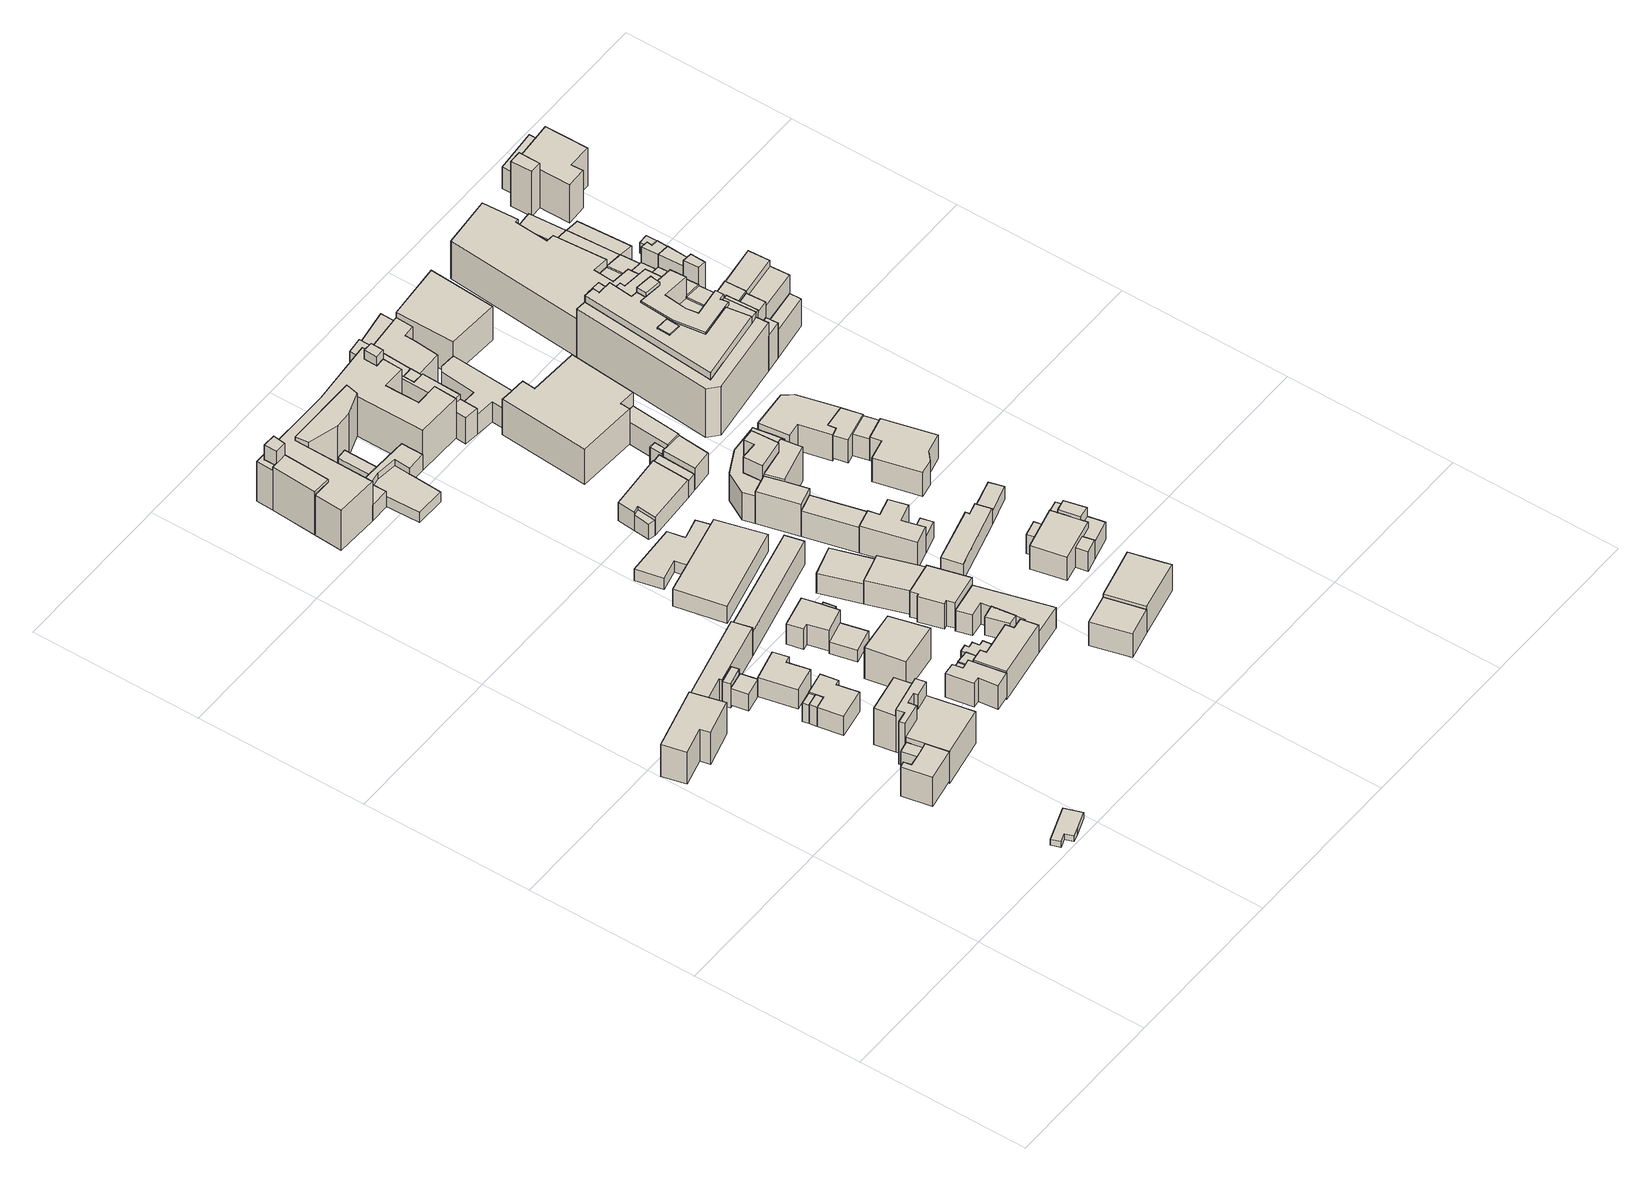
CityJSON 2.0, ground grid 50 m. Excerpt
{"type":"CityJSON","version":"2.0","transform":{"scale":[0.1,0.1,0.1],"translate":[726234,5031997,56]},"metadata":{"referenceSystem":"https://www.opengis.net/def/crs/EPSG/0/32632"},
"CityObjects":{
"building1":{"type":"Building","attributes":{"Building_category":"01","End Use":"Residential","Envelope":"1945-1960","Heating System":"Traditional Gas Boiler, Centralized, High Temp Radiator","Cooling System":"A-A split"},"geometry":[{"type":"MultiSurface","lod":"1","boundaries":[[[0,1,2,3]],[[4,0,3,5]],[[6,4,5,7]],[[8,6,7,9]],[[10,8,9,11]],[[12,10,11,13]],[[1,12,13,2]],[[1,0,4,6,8,10,12]],[[2,13,11,9,7,5,3]]]}]},
"building2":{"type":"Building","attributes":{"Building_category":"01","End Use":"Residential","Envelope":"1971-1980","Heating System":"Condensing Gas Boiler, Centralized, Low Temp Radiator","Cooling System":"A-A split"},"geometry":[{"type":"MultiSurface","lod":"1","boundaries":[[[14,15,16,17]],[[18,14,17,19]],[[20,18,19,21]],[[15,20,21,16]],[[15,14,18,20]],[[16,21,19,17]],[[22,23,24,16]],[[25,22,16,21]],[[26,25,21,27]],[[28,26,27,29]],[[30,28,29,31]],[[32,30,31,33]],[[34,32,33,35]],[[36,34,35,37]],[[38,36,37,39]],[[23,38,39,24]],[[23,22,25,26,28,30,32,34,36,38]],[[24,39,37,35,33,31,29,27,21,16]],[[40,41,42,43]],[[44,40,43,45]],[[46,44,45,47]],[[48,46,47,49]],[[50,48,49,51]],[[52,50,51,53]],[[54,52,53,55]],[[41,54,55,42]],[[41,40,44,46,48,50,52,54]],[[42,55,53,51,49,47,45,43]],[[56,57,58,59]],[[60,56,59,61]],[[62,60,61,63]],[[57,62,63,58]],[[57,56,60,62]],[[58,63,61,59]],[[64,65,63,66]],[[67,64,66,68]],[[69,67,68,70]],[[71,69,70,72]],[[52,71,72,73]],[[74,52,73,58]],[[65,74,58,63]],[[65,64,67,69,71,52,74]],[[63,58,73,72,70,68,66]]]}]},
"building3":{"type":"Building","attributes":{"Building_category":"01","End Use":"Residential","Envelope":"1981-1990","Heating System":"Traditional Gas Boiler, Centralized, High Temp Radiator","Cooling System":"A-A split"},"geometry":[{"type":"MultiSurface","lod":"1","boundaries":[[[75,76,77,78]],[[79,75,78,80]],[[81,79,80,82]],[[83,81,82,84]],[[85,83,84,86]],[[87,85,86,88]],[[89,87,88,90]],[[76,89,90,77]],[[76,75,79,81,83,85,87,89]],[[77,90,88,86,84,82,80,78]],[[91,92,93,88]],[[94,91,88,95]],[[96,94,95,97]],[[92,96,97,93]],[[92,91,94,96]],[[93,97,95,88]],[[98,99,77,90]],[[100,98,90,93]],[[101,100,93,97]],[[99,101,97,77]],[[99,98,100,101]],[[77,97,93,90]]]}]},
"building4":{"type":"Building","attributes":{"Building_category":"01","End Use":"Residential","Envelope":"2000-2005","Heating System":"Traditional Gas Boiler, Centralized, High Temp Radiator","Cooling System":"A-A split"},"geometry":[{"type":"MultiSurface","lod":"1","boundaries":[[[102,103,104,105]],[[106,102,105,107]],[[108,106,107,109]],[[110,108,109,111]],[[112,110,111,113]],[[103,112,113,104]],[[103,102,106,108,110,112]],[[104,113,111,109,107,105]]]}]},
"building5":{"type":"Building","attributes":{"Building_category":"01","End Use":"Services","Envelope":"2005-2010","Heating System":"Condensing Gas Boiler, Centralized, Fan coil","Cooling System":"A-W chiller, Centralized, Fan coil"},"geometry":[{"type":"MultiSurface","lod":"1","boundaries":[[[114,115,116,117]],[[118,114,117,119]],[[120,118,119,121]],[[122,120,121,123]],[[124,122,123,125]],[[126,124,125,127]],[[115,126,127,116]],[[115,114,118,120,122,124,126]],[[116,127,125,123,121,119,117]],[[128,129,130,131]],[[132,128,131,133]],[[134,132,133,135]],[[129,134,135,130]],[[129,128,132,134]],[[130,135,133,131]],[[136,137,138,139]],[[140,136,139,141]],[[142,140,141,143]],[[137,142,143,138]],[[137,136,140,142]],[[138,143,141,139]],[[144,145,146,147]],[[148,144,147,117]],[[149,148,117,116]],[[150,149,116,151]],[[152,150,151,153]],[[145,152,153,146]],[[145,144,148,149,150,152]],[[146,153,151,116,117,147]],[[154,155,156,157]],[[158,154,157,147]],[[159,158,147,146]],[[155,159,146,156]],[[155,154,158,159]],[[156,146,147,157]]]}]},
"building6":{"type":"Building","attributes":{"Building_category":"01","End Use":"Residential","Envelope":"1971-1980","Heating System":"Traditional Gas Boiler, Centralized, High Temp Radiator","Cooling System":"A-A split"},"geometry":[{"type":"MultiSurface","lod":"1","boundaries":[[[160,161,162,163]],[[164,160,163,165]],[[166,164,165,167]],[[161,166,167,162]],[[161,160,164,166]],[[162,167,165,163]],[[168,169,162,167]],[[170,168,167,165]],[[171,170,165,172]],[[173,171,172,174]],[[175,173,174,176]],[[177,175,176,178]],[[179,177,178,180]],[[169,179,180,162]],[[169,168,170,171,173,175,177,179]],[[162,180,178,176,174,172,165,167]]]}]},
"building7":{"type":"Building","attributes":{"Building_category":"01","End Use":"Residential","Envelope":"1945-1960","Heating System":"Traditional Gas Boiler, Centralized, High Temp Radiator","Cooling System":"A-A split"},"geometry":[{"type":"MultiSurface","lod":"1","boundaries":[[[181,182,183,184]],[[185,181,184,186]],[[187,185,186,188]],[[182,187,188,183]],[[182,181,185,187]],[[183,188,186,184]]]}]},
"building8":{"type":"Building","attributes":{"Building_category":"01","End Use":"Residential","Envelope":"1971-1980","Heating System":"Traditional Gas Boiler, Centralized, High Temp Radiator","Cooling System":"A-A split"},"geometry":[{"type":"MultiSurface","lod":"1","boundaries":[[[189,190,191,192]],[[193,189,192,194]],[[195,193,194,196]],[[197,195,196,198]],[[199,197,198,200]],[[201,199,200,202]],[[190,201,202,191]],[[190,189,193,195,197,199,201]],[[191,202,200,198,196,194,192]],[[203,204,205,206]],[[207,203,206,208]],[[209,207,208,210]],[[204,209,210,205]],[[204,203,207,209]],[[205,210,208,206]],[[211,212,213,214]],[[215,211,214,216]],[[217,215,216,218]],[[212,217,218,213]],[[212,211,215,217]],[[213,218,216,214]]]}]},
"building9":{"type":"Building","attributes":{"Building_category":"01","End Use":"Residential","Envelope":"1971-1980","Heating System":"Condensing Gas Boiler, Centralized, Low Temp Radiator","Cooling System":"A-A split"},"geometry":[{"type":"MultiSurface","lod":"1","boundaries":[[[219,220,221,222]],[[223,219,222,224]],[[225,223,224,226]],[[227,225,226,228]],[[229,227,228,230]],[[231,229,230,232]],[[233,231,232,234]],[[220,233,234,221]],[[220,219,223,225,227,229,231,233]],[[221,234,232,230,228,226,224,222]],[[235,236,237,238]],[[239,235,238,163]],[[240,239,163,241]],[[236,240,241,237]],[[236,235,239,240]],[[237,241,163,238]],[[242,243,244,245]],[[246,242,245,247]],[[248,246,247,249]],[[250,248,249,251]],[[252,250,251,253]],[[254,252,253,255]],[[256,254,255,257]],[[243,256,257,244]],[[243,242,246,248,250,252,254,256]],[[244,257,255,253,251,249,247,245]]]}]},
"building10":{"type":"Building","attributes":{"Building_category":"01","End Use":"Residential","Envelope":"1945-1960","Heating System":"Traditional Gas Boiler, Centralized, High Temp Radiator","Cooling System":"A-A split"},"geometry":[{"type":"MultiSurface","lod":"1","boundaries":[[[258,259,260,261]],[[262,258,261,263]],[[264,262,263,265]],[[266,264,265,267]],[[268,266,267,269]],[[270,268,269,271]],[[272,270,271,273]],[[259,272,273,260]],[[259,258,262,264,266,268,270,272]],[[260,273,271,269,267,265,263,261]],[[274,275,276,273]],[[277,274,273,278]],[[279,277,278,280]],[[275,279,280,276]],[[275,274,277,279]],[[276,280,278,273]]]}]},
"building11":{"type":"Building","attributes":{"Building_category":"01","End Use":"Residential","Envelope":"1981-1990","Heating System":"Condensing Gas Boiler, Centralized, Low Temp Radiator","Cooling System":"A-A split"},"geometry":[{"type":"MultiSurface","lod":"1","boundaries":[[[281,282,283,284]],[[285,281,284,286]],[[287,285,286,288]],[[282,287,288,283]],[[282,281,285,287]],[[283,288,286,284]],[[289,290,288,291]],[[292,289,291,293]],[[294,292,293,295]],[[296,294,295,297]],[[298,296,297,299]],[[300,298,299,301]],[[302,300,301,303]],[[304,302,303,305]],[[306,304,305,307]],[[290,306,307,288]],[[290,289,292,294,296,298,300,302,304,306]],[[288,307,305,303,301,299,297,295,293,291]],[[308,309,310,311]],[[312,308,311,313]],[[314,312,313,315]],[[316,314,315,317]],[[318,316,317,319]],[[320,318,319,321]],[[322,320,321,323]],[[324,322,323,325]],[[326,324,325,327]],[[328,326,327,329]],[[330,328,329,331]],[[332,330,331,293]],[[333,332,293,334]],[[335,333,334,336]],[[337,335,336,338]],[[339,337,338,305]],[[340,339,305,341]],[[342,340,341,343]],[[344,342,343,345]],[[346,344,345,347]],[[348,346,347,349]],[[350,348,349,351]],[[352,350,351,353]],[[354,352,353,355]],[[309,354,355,310]],[[309,308,312,314,316,318,320,322,324,326,328,330,332,333,335,337,339,340,342,344,346,348,350,352,354]],[[310,355,353,351,349,347,345,343,341,305,338,336,334,293,331,329,327,325,323,321,319,317,315,313,311]],[[356,357,358,359]],[[360,356,359,361]],[[362,360,361,363]],[[364,362,363,365]],[[366,364,365,367]],[[357,366,367,358]],[[357,356,360,362,364,366]],[[358,367,365,363,361,359]],[[368,369,370,323]],[[371,368,323,321]],[[372,371,321,319]],[[369,372,319,370]],[[369,368,371,372]],[[370,319,321,323]],[[373,374,375,376]],[[377,373,376,311]],[[378,377,311,359]],[[374,378,359,375]],[[374,373,377,378]],[[375,359,311,376]],[[379,380,363,361]],[[381,379,361,382]],[[383,381,382,384]],[[380,383,384,363]],[[380,379,381,383]],[[363,384,382,361]],[[385,386,319,317]],[[387,385,317,329]],[[388,387,329,327]],[[389,388,327,370]],[[386,389,370,319]],[[386,385,387,388,389]],[[319,370,327,329,317]],[[390,391,303,301]],[[392,390,301,299]],[[393,392,299,297]],[[394,393,297,395]],[[396,394,395,397]],[[391,396,397,303]],[[391,390,392,393,394,396]],[[303,397,395,297,299,301]],[[398,399,338,336]],[[400,398,336,334]],[[401,400,334,402]],[[403,401,402,286]],[[404,403,286,405]],[[399,404,405,338]],[[399,398,400,401,403,404]],[[338,405,286,402,334,336]]]}]},
"building12":{"type":"Building","attributes":{"Building_category":"01","End Use":"Residential","Envelope":"1971-1980","Heating System":"Condensing Gas Boiler, Centralized, Low Temp Radiator","Cooling System":"A-A split"},"geometry":[{"type":"MultiSurface","lod":"1","boundaries":[[[406,407,408,409]],[[410,406,409,411]],[[412,410,411,413]],[[414,412,413,415]],[[416,414,415,417]],[[418,416,417,244]],[[419,418,244,257]],[[407,419,257,408]],[[407,406,410,412,414,416,418,419]],[[408,257,244,417,415,413,411,409]],[[420,421,422,423]],[[424,420,423,425]],[[426,424,425,427]],[[421,426,427,422]],[[421,420,424,426]],[[422,427,425,423]]]}]},
"building13":{"type":"Building","attributes":{"Building_category":"01","End Use":"Residential","Envelope":"1945-1960","Heating System":"Condensing Gas Boiler, Centralized, Low Temp Radiator","Cooling System":"A-A split"},"geometry":[{"type":"MultiSurface","lod":"1","boundaries":[[[428,429,430,431]],[[432,428,431,433]],[[434,432,433,435]],[[436,434,435,437]],[[438,436,437,439]],[[440,438,439,441]],[[442,440,441,443]],[[429,442,443,430]],[[429,428,432,434,436,438,440,442]],[[430,443,441,439,437,435,433,431]]]}]},
"building14":{"type":"Building","attributes":{"Building_category":"01","End Use":"Residential","Envelope":"1945-1960","Heating System":"Traditional Gas Boiler, Centralized, High Temp Radiator","Cooling System":"A-A split"},"geometry":[{"type":"MultiSurface","lod":"1","boundaries":[[[444,445,446,447]],[[448,444,447,449]],[[450,448,449,451]],[[445,450,451,446]],[[445,444,448,450]],[[446,451,449,447]],[[452,453,431,446]],[[454,452,446,451]],[[455,454,451,456]],[[453,455,456,431]],[[453,452,454,455]],[[431,456,451,446]]]}]},
"building15":{"type":"Building","attributes":{"Building_category":"01","End Use":"Residential","Envelope":"1945-1960","Heating System":"Condensing Gas Boiler, Centralized, Low Temp Radiator","Cooling System":"A-A split"},"geometry":[{"type":"MultiSurface","lod":"1","boundaries":[[[457,458,459,460]],[[461,457,460,462]],[[463,461,462,464]],[[458,463,464,459]],[[458,457,461,463]],[[459,464,462,460]]]}]},
"building16":{"type":"Building","attributes":{"Building_category":"01","End Use":"Residential","Envelope":"1971-1980","Heating System":"Condensing Gas Boiler, Centralized, Low Temp Radiator","Cooling System":"A-A split"},"geometry":[{"type":"MultiSurface","lod":"1","boundaries":[[[465,466,467,468]],[[469,465,468,470]],[[471,469,470,472]],[[473,471,472,474]],[[475,473,474,476]],[[466,475,476,467]],[[466,465,469,471,473,475]],[[467,476,474,472,470,468]]]}]},
"building17":{"type":"Building","attributes":{"Building_category":"01","End Use":"Residential","Envelope":"1945-1960","Heating System":"Traditional Gas Boiler, Centralized, High Temp Radiator","Cooling System":"A-A split"},"geometry":[{"type":"MultiSurface","lod":"1","boundaries":[[[477,478,479,480]],[[481,477,480,468]],[[482,481,468,467]],[[478,482,467,479]],[[478,477,481,482]],[[479,467,468,480]],[[483,484,476,474]],[[485,483,474,472]],[[486,485,472,487]],[[484,486,487,476]],[[484,483,485,486]],[[476,487,472,474]]]}]},
"building18":{"type":"Building","attributes":{"Building_category":"01","End Use":"Residential","Envelope":"1971-1980","Heating System":"Traditional Gas Boiler, Centralized, High Temp Radiator","Cooling System":"A-A split"},"geometry":[{"type":"MultiSurface","lod":"1","boundaries":[[[488,489,490,491]],[[492,488,491,493]],[[494,492,493,495]],[[489,494,495,490]],[[489,488,492,494]],[[490,495,493,491]],[[496,497,498,499]],[[500,496,499,501]],[[502,500,501,503]],[[504,502,503,505]],[[497,504,505,498]],[[497,496,500,502,504]],[[498,505,503,501,499]]]}]},
"building19":{"type":"Building","attributes":{"Building_category":"01","End Use":"Services","Envelope":"2005-2010","Heating System":"Condensing Gas Boiler, Centralized, Fan coil","Cooling System":"A-W chiller, Centralized, Fan coil"},"geometry":[{"type":"MultiSurface","lod":"1","boundaries":[[[506,507,508,509]],[[510,506,509,511]],[[512,510,511,501]],[[513,512,501,499]],[[507,513,499,508]],[[507,506,510,512,513]],[[508,499,501,511,509]]]}]},
"building20":{"type":"Building","attributes":{"Building_category":"01","End Use":"Residential","Envelope":"1945-1960","Heating System":"Oil Boiler, Centralized, High Temp Radiator","Cooling System":"A-A split"},"geometry":[{"type":"MultiSurface","lod":"1","boundaries":[[[514,515,516,517]],[[518,514,517,505]],[[519,518,505,503]],[[520,519,503,521]],[[522,520,521,523]],[[524,522,523,525]],[[526,524,525,527]],[[515,526,527,516]],[[515,514,518,519,520,522,524,526]],[[516,527,525,523,521,503,505,517]]]}]},
"building21":{"type":"Building","attributes":{"Building_category":"01","End Use":"Residential","Envelope":"1945-1960","Heating System":"Traditional Gas Boiler, Centralized, High Temp Radiator","Cooling System":"A-A split"},"geometry":[{"type":"MultiSurface","lod":"1","boundaries":[[[528,529,530,531]],[[532,528,531,460]],[[533,532,460,459]],[[534,533,459,535]],[[529,534,535,530]],[[529,528,532,533,534]],[[530,535,459,460,531]]]}]},
"building22":{"type":"Building","attributes":{"Building_category":"01","End Use":"Residential","Envelope":"1971-1980","Heating System":"Condensing Gas Boiler, Centralized, Low Temp Radiator","Cooling System":"A-A split"},"geometry":[{"type":"MultiSurface","lod":"1","boundaries":[[[536,537,538,539]],[[540,536,539,541]],[[542,540,541,523]],[[537,542,523,538]],[[537,536,540,542]],[[538,523,541,539]]]}]},
"building23":{"type":"Building","attributes":{"Building_category":"01","End Use":"Residential","Envelope":"1971-1980","Heating System":"Oil Boiler, Centralized, High Temp Radiator","Cooling System":"A-A split"},"geometry":[{"type":"MultiSurface","lod":"1","boundaries":[[[543,544,545,546]],[[547,543,546,548]],[[549,547,548,550]],[[551,549,550,552]],[[553,551,552,554]],[[544,553,554,545]],[[544,543,547,549,551,553]],[[545,554,552,550,548,546]]]}]},
"building24":{"type":"Building","attributes":{"Building_category":"01","End Use":"Residential","Envelope":"1981-1990","Heating System":"Condensing Gas Boiler, Centralized, Low Temp Radiator","Cooling System":"A-A split"},"geometry":[{"type":"MultiSurface","lod":"1","boundaries":[[[555,556,557,558]],[[559,555,558,560]],[[561,559,560,562]],[[563,561,562,564]],[[565,563,564,511]],[[566,565,511,567]],[[568,566,567,569]],[[570,568,569,571]],[[572,570,571,573]],[[574,572,573,575]],[[576,574,575,577]],[[578,576,577,579]],[[556,578,579,557]],[[556,555,559,561,563,565,566,568,570,572,574,576,578]],[[557,579,577,575,573,571,569,567,511,564,562,560,558]],[[580,581,582,583]],[[584,580,583,508]],[[585,584,508,586]],[[581,585,586,582]],[[581,580,584,585]],[[582,586,508,583]],[[587,588,589,590]],[[591,587,590,577]],[[592,591,577,593]],[[594,592,593,509]],[[595,594,509,508]],[[596,595,508,597]],[[588,596,597,589]],[[588,587,591,592,594,595,596]],[[589,597,508,509,593,577,590]],[[598,599,577,575]],[[600,598,575,573]],[[601,600,573,571]],[[602,601,571,569]],[[603,602,569,567]],[[604,603,567,593]],[[599,604,593,577]],[[599,598,600,601,602,603,604]],[[577,593,567,569,571,573,575]]]}]},
"building25":{"type":"Building","attributes":{"Building_category":"01","End Use":"Residential","Envelope":"1971-1980","Heating System":"Condensing Gas Boiler, Centralized, Low Temp Radiator","Cooling System":"A-A split"},"geometry":[{"type":"MultiSurface","lod":"1","boundaries":[[[605,606,376,607]],[[608,605,607,609]],[[610,608,609,311]],[[606,610,311,376]],[[606,605,608,610]],[[376,311,609,607]],[[611,612,613,375]],[[614,611,375,358]],[[615,614,358,367]],[[616,615,367,365]],[[612,616,365,613]],[[612,611,614,615,616]],[[613,365,367,358,375]],[[617,618,310,355]],[[619,617,355,353]],[[620,619,353,351]],[[618,620,351,310]],[[618,617,619,620]],[[310,351,353,355]]]}]},
"building26":{"type":"Building","attributes":{"Building_category":"01","End Use":"Residential","Envelope":"1945-1960","Heating System":"Condensing Gas Boiler, Centralized, Low Temp Radiator","Cooling System":"A-A split"},"geometry":[{"type":"MultiSurface","lod":"1","boundaries":[[[621,622,623,624]],[[625,621,624,626]],[[627,625,626,628]],[[622,627,628,623]],[[622,621,625,627]],[[623,628,626,624]],[[629,630,626,631]],[[632,629,631,633]],[[634,632,633,635]],[[636,634,635,628]],[[630,636,628,626]],[[630,629,632,634,636]],[[626,628,635,633,631]],[[637,638,639,640]],[[641,637,640,631]],[[642,641,631,626]],[[638,642,626,639]],[[638,637,641,642]],[[639,626,631,640]]]}]},
"building27":{"type":"Building","attributes":{"Building_category":"01","End Use":"Residential","Envelope":"1981-1990","Heating System":"Condensing Gas Boiler, Centralized, Low Temp Radiator","Cooling System":"A-A split"},"geometry":[{"type":"MultiSurface","lod":"1","boundaries":[[[643,644,645,646]],[[647,643,646,648]],[[649,647,648,650]],[[644,649,650,645]],[[644,643,647,649]],[[645,650,648,646]],[[651,652,650,648]],[[653,651,648,654]],[[655,653,654,656]],[[657,655,656,658]],[[652,657,658,650]],[[652,651,653,655,657]],[[650,658,656,654,648]],[[659,660,661,645]],[[662,659,645,650]],[[663,662,650,664]],[[660,663,664,661]],[[660,659,662,663]],[[661,664,650,645]],[[665,666,667,668]],[[669,665,668,670]],[[671,669,670,672]],[[666,671,672,667]],[[666,665,669,671]],[[667,672,670,668]],[[673,674,675,676]],[[677,673,676,678]],[[679,677,678,680]],[[674,679,680,675]],[[674,673,677,679]],[[675,680,678,676]],[[681,682,683,661]],[[684,681,661,664]],[[685,684,664,658]],[[686,685,658,668]],[[687,686,668,667]],[[682,687,667,683]],[[682,681,684,685,686,687]],[[683,667,668,658,664,661]]]}]},
"building28":{"type":"Building","attributes":{"Building_category":"01","End Use":"Residential","Envelope":"1971-1980","Heating System":"Condensing Gas Boiler, Centralized, Low Temp Radiator","Cooling System":"A-A split"},"geometry":[{"type":"MultiSurface","lod":"1","boundaries":[[[688,689,690,691]],[[692,688,691,693]],[[694,692,693,695]],[[696,694,695,363]],[[697,696,363,384]],[[698,697,384,699]],[[700,698,699,701]],[[702,700,701,703]],[[689,702,703,690]],[[689,688,692,694,696,697,698,700,702]],[[690,703,701,699,384,363,695,693,691]],[[704,705,701,706]],[[707,704,706,708]],[[709,707,708,710]],[[711,709,710,624]],[[712,711,624,623]],[[713,712,623,714]],[[715,713,714,716]],[[717,715,716,703]],[[705,717,703,701]],[[705,704,707,709,711,712,713,715,717]],[[701,703,716,714,623,624,710,708,706]]]}]},
"building29":{"type":"Building","attributes":{"Building_category":"01","End Use":"Residential","Envelope":"1971-1980","Heating System":"Condensing Gas Boiler, Centralized, Low Temp Radiator","Cooling System":"A-A split"},"geometry":[{"type":"MultiSurface","lod":"1","boundaries":[[[718,719,720,721]],[[722,718,721,545]],[[723,722,545,554]],[[719,723,554,720]],[[719,718,722,723]],[[720,554,545,721]]]}]},
"building30":{"type":"Building","attributes":{"Building_category":"01","End Use":"Residential","Envelope":"1945-1960","Heating System":"Condensing Gas Boiler, Centralized, Low Temp Radiator","Cooling System":"A-A split"},"geometry":[{"type":"MultiSurface","lod":"1","boundaries":[[[724,725,726,727]],[[728,724,727,558]],[[729,728,558,557]],[[725,729,557,726]],[[725,724,728,729]],[[726,557,558,727]],[[725,730,731,726]],[[732,729,557,579]],[[730,732,579,731]],[[730,725,729,732]],[[731,579,557,726]],[[733,734,735,736]],[[737,733,736,738]],[[739,737,738,740]],[[741,739,740,742]],[[743,741,742,744]],[[734,743,744,735]],[[734,733,737,739,741,743]],[[735,744,742,740,738,736]]]}]},
"building31":{"type":"Building","attributes":{"Building_category":"01","End Use":"Residential","Envelope":"1945-1960","Heating System":"Condensing Gas Boiler, Centralized, Low Temp Radiator","Cooling System":"A-A split"},"geometry":[{"type":"MultiSurface","lod":"1","boundaries":[[[745,746,747,748]],[[749,745,748,607]],[[750,749,607,376]],[[746,750,376,747]],[[746,745,749,750]],[[747,376,607,748]],[[751,752,753,754]],[[755,751,754,756]],[[757,755,756,747]],[[373,757,747,376]],[[758,373,376,613]],[[759,758,613,760]],[[752,759,760,753]],[[752,751,755,757,373,758,759]],[[753,760,613,376,747,756,754]],[[761,762,763,764]],[[765,761,764,747]],[[766,765,747,690]],[[762,766,690,763]],[[762,761,765,766]],[[763,690,747,764]]]}]},
"building32":{"type":"Building","attributes":{"Building_category":"01","End Use":"Residential","Envelope":"1971-1980","Heating System":"Condensing Gas Boiler, Centralized, Low Temp Radiator","Cooling System":"A-A split"},"geometry":[{"type":"MultiSurface","lod":"1","boundaries":[[[767,768,769,735]],[[770,767,735,771]],[[772,770,771,773]],[[768,772,773,769]],[[768,767,770,772]],[[769,773,771,735]],[[774,775,776,769]],[[777,774,769,773]],[[778,777,773,779]],[[780,778,779,781]],[[782,780,781,783]],[[784,782,783,785]],[[786,784,785,787]],[[775,786,787,776]],[[775,774,777,778,780,782,784,786]],[[776,787,785,783,781,779,773,769]]]}]},
"building33":{"type":"Building","attributes":{"Building_category":"01","End Use":"Residential","Envelope":"2000-2005","Heating System":"Traditional Gas Boiler, Centralized, High Temp Radiator","Cooling System":"A-A split"},"geometry":[{"type":"MultiSurface","lod":"1","boundaries":[[[788,789,790,791]],[[792,788,791,793]],[[794,792,793,727]],[[795,794,727,731]],[[796,795,731,797]],[[798,796,797,799]],[[800,798,799,801]],[[802,800,801,803]],[[789,802,803,790]],[[789,788,792,794,795,796,798,800,802]],[[790,803,801,799,797,731,727,793,791]]]}]},
"building34":{"type":"Building","attributes":{"Building_category":"01","End Use":"Residential","Envelope":"2000-2005","Heating System":"Condensing Gas Boiler, Centralized, Low Temp Radiator","Cooling System":"A-A split"},"geometry":[{"type":"MultiSurface","lod":"1","boundaries":[[[804,805,806,807]],[[808,804,807,809]],[[810,808,809,811]],[[805,810,811,806]],[[805,804,808,810]],[[806,811,809,807]],[[812,813,814,815]],[[816,812,815,817]],[[818,816,817,819]],[[813,818,819,814]],[[813,812,816,818]],[[814,819,817,815]],[[820,821,814,819]],[[822,820,819,823]],[[824,822,823,825]],[[821,824,825,814]],[[821,820,822,824]],[[814,825,823,819]],[[826,827,825,823]],[[828,826,823,829]],[[830,828,829,831]],[[827,830,831,825]],[[827,826,828,830]],[[825,831,829,823]],[[832,833,831,829]],[[834,832,829,835]],[[836,834,835,837]],[[833,836,837,831]],[[833,832,834,836]],[[831,837,835,829]],[[838,839,837,835]],[[840,838,835,841]],[[842,840,841,843]],[[839,842,843,837]],[[839,838,840,842]],[[837,843,841,835]],[[844,845,843,841]],[[846,844,841,847]],[[848,846,847,849]],[[845,848,849,843]],[[845,844,846,848]],[[843,849,847,841]],[[850,851,849,847]],[[852,850,847,853]],[[854,852,853,855]],[[851,854,855,849]],[[851,850,852,854]],[[849,855,853,847]],[[856,857,858,859]],[[860,856,859,861]],[[862,860,861,863]],[[857,862,863,858]],[[857,856,860,862]],[[858,863,861,859]],[[864,865,866,867]],[[868,864,867,869]],[[870,868,869,871]],[[865,870,871,866]],[[865,864,868,870]],[[866,871,869,867]],[[872,873,867,874]],[[875,872,874,876]],[[877,875,876,878]],[[879,877,878,880]],[[881,879,880,869]],[[873,881,869,867]],[[873,872,875,877,879,881]],[[867,869,880,878,876,874]],[[882,877,878,883]],[[884,882,883,871]],[[881,884,871,869]],[[881,879,877,882,884]],[[869,871,883,878,880]],[[885,886,887,888]],[[889,885,888,859]],[[890,889,859,858]],[[886,890,858,887]],[[886,885,889,890]],[[887,858,859,888]],[[891,892,819,817]],[[893,891,817,894]],[[895,893,894,896]],[[892,895,896,819]],[[892,891,893,895]],[[819,896,894,817]],[[897,898,825,899]],[[900,897,899,901]],[[813,900,901,814]],[[898,813,814,825]],[[898,897,900,813]],[[825,814,901,899]],[[902,903,823,904]],[[905,902,904,906]],[[907,905,906,829]],[[903,907,829,823]],[[903,902,905,907]],[[823,829,906,904]],[[908,909,910,911]],[[912,908,911,913]],[[914,912,913,915]],[[916,914,915,831]],[[917,916,831,837]],[[909,917,837,910]],[[909,908,912,914,916,917]],[[910,837,831,915,913,911]],[[918,919,920,921]],[[922,918,921,923]],[[924,922,923,925]],[[919,924,925,920]],[[919,918,922,924]],[[920,925,923,921]],[[926,927,817,928]],[[929,926,928,930]],[[931,929,930,932]],[[933,931,932,934]],[[935,933,934,936]],[[937,935,936,938]],[[939,937,938,940]],[[941,939,940,942]],[[943,941,942,944]],[[945,943,944,835]],[[946,945,835,829]],[[947,946,829,906]],[[948,947,906,904]],[[949,948,904,823]],[[950,949,823,819]],[[951,950,819,896]],[[952,951,896,894]],[[927,952,894,817]],[[927,926,929,931,933,935,937,939,941,943,945,946,947,948,949,950,951,952]],[[817,894,896,819,823,904,906,829,835,944,942,940,938,936,934,932,930,928]],[[953,954,955,956]],[[957,953,956,958]],[[959,957,958,960]],[[954,959,960,955]],[[954,953,957,959]],[[955,960,958,956]],[[961,962,940,938]],[[963,961,938,936]],[[964,963,936,965]],[[962,964,965,940]],[[962,961,963,964]],[[940,965,936,938]],[[966,967,968,932]],[[969,966,932,970]],[[971,969,970,972]],[[973,971,972,863]],[[974,973,863,861]],[[975,974,861,976]],[[967,975,976,968]],[[967,966,969,971,973,974,975]],[[968,976,861,863,972,970,932]],[[977,978,934,968]],[[979,977,968,976]],[[980,979,976,981]],[[982,980,981,983]],[[984,982,983,985]],[[986,984,985,987]],[[988,986,987,989]],[[990,988,989,991]],[[992,990,991,993]],[[994,992,993,995]],[[996,994,995,940]],[[997,996,940,965]],[[978,997,965,934]],[[978,977,979,980,982,984,986,988,990,992,994,996,997]],[[934,965,940,995,993,991,989,987,985,983,981,976,968]],[[998,999,910,837]],[[1000,998,837,843]],[[1001,1000,843,1002]],[[999,1001,1002,910]],[[999,998,1000,1001]],[[910,1002,843,837]],[[1003,1004,841,1005]],[[1006,1003,1005,1007]],[[1008,1006,1007,989]],[[1009,1008,989,987]],[[1010,1009,987,985]],[[1011,1010,985,1012]],[[1013,1011,1012,1014]],[[1015,1013,1014,1016]],[[1017,1015,1016,853]],[[1018,1017,853,1019]],[[1020,1018,1019,1021]],[[1022,1020,1021,1023]],[[1024,1022,1023,847]],[[1004,1024,847,841]],[[1004,1003,1006,1008,1009,1010,1011,1013,1015,1017,1018,1020,1022,1024]],[[841,847,1023,1021,1019,853,1016,1014,1012,985,987,989,1007,1005]],[[1025,1026,1002,843]],[[1027,1025,843,849]],[[1028,1027,849,1029]],[[1026,1028,1029,1002]],[[1026,1025,1027,1028]],[[1002,1029,849,843]],[[1030,1031,847,1023]],[[1032,1030,1023,1021]],[[1033,1032,1021,1019]],[[1034,1033,1019,853]],[[1031,1034,853,847]],[[1031,1030,1032,1033,1034]],[[847,853,1019,1021,1023]],[[1035,1036,835,944]],[[1037,1035,944,942]],[[1038,1037,942,940]],[[1039,1038,940,995]],[[1040,1039,995,1041]],[[1042,1040,1041,1005]],[[1043,1042,1005,841]],[[1036,1043,841,835]],[[1036,1035,1037,1038,1039,1040,1042,1043]],[[835,841,1005,1041,995,940,942,944]],[[1044,1045,1046,1047]],[[1048,1044,1047,1049]],[[1050,1048,1049,1051]],[[1045,1050,1051,1046]],[[1045,1044,1048,1050]],[[1046,1051,1049,1047]],[[1052,1053,1054,1055]],[[1056,1052,1055,874]],[[1057,1056,874,867]],[[1053,1057,867,1054]],[[1053,1052,1056,1057]],[[1054,867,874,1055]],[[1058,1059,1005,1041]],[[1060,1058,1041,993]],[[1061,1060,993,991]],[[1062,1061,991,1007]],[[1059,1062,1007,1005]],[[1059,1058,1060,1061,1062]],[[1005,1007,991,993,1041]],[[1063,1064,883,878]],[[1065,1063,878,1066]],[[1067,1065,1066,1068]],[[1069,1067,1068,1070]],[[1071,1069,1070,1072]],[[1064,1071,1072,883]],[[1064,1063,1065,1067,1069,1071]],[[883,1072,1070,1068,1066,878]],[[1073,1074,1075,1054]],[[1076,1073,1054,867]],[[1077,1076,867,866]],[[1074,1077,866,1075]],[[1074,1073,1076,1077]],[[1075,866,867,1054]],[[1078,1079,1080,806]],[[1081,1078,806,811]],[[1082,1081,811,1083]],[[1084,1082,1083,1085]],[[1086,1084,1085,1087]],[[1088,1086,1087,1089]],[[1079,1088,1089,1080]],[[1079,1078,1081,1082,1084,1086,1088]],[[1080,1089,1087,1085,1083,811,806]]]}]}
},
"vertices":[
[493,35,21],[441,17,21],[441,17,0],[493,35,0],[475,86,21],[475,86,0],[371,49,21],[371,49,0],[380,23,21],[380,23,0],[406,32,21],[406,32,0],[415,8,21],[415,8,0],
[502,616,139],[513,559,139],[513,559,10],[502,616,10],[388,595,139],[388,595,10],[398,536,139],[398,536,10],[513,559,161],[519,530,161],[519,530,10],[398,536,161],[403,512,161],[403,512,10],[370,506,161],[370,506,10],[374,489,161],[374,489,10],[440,502,161],[440,502,10],[436,525,161],[436,525,10],[469,532,161],[469,532,10],[471,520,161],[471,520,10],[471,520,113],[519,530,113],[519,530,0],[471,520,0],[469,532,113],[469,532,0],[436,525,113],[436,525,0],[440,502,113],[440,502,0],[374,489,113],[374,489,0],[397,372,113],[397,372,0],[545,399,113],[545,399,0],[374,486,97],[384,437,97],[384,437,10],[374,486,10],[340,479,97],[340,479,10],[351,430,97],[351,430,10],[307,422,113],[351,430,113],[307,422,10],[303,444,113],[303,444,10],[285,440,113],[285,440,10],[302,355,113],[302,355,10],[397,372,10],[384,437,113],
[369,672,79],[356,743,79],[356,743,10],[369,672,10],[459,688,79],[459,688,10],[446,750,79],[446,750,10],[461,753,79],[461,753,10],[452,803,79],[452,803,10],[387,790,79],[387,790,10],[394,750,79],[394,750,10],[387,790,75],[390,772,75],[390,772,10],[349,783,75],[349,783,10],[353,765,75],[353,765,10],[394,750,78],[356,743,78],[390,772,78],[353,765,78],
[369,810,88],[346,915,88],[346,915,20],[369,810,20],[444,826,88],[444,826,20],[429,889,88],[429,889,20],[448,893,88],[448,893,20],[438,937,88],[438,937,20],
[189,1010,113],[201,964,113],[201,964,0],[189,1010,0],[3,963,113],[3,963,0],[20,894,113],[20,894,0],[101,915,113],[101,915,0],[108,886,113],[108,886,0],[214,914,113],[214,914,0],[333,986,95],[338,966,95],[338,966,10],[333,986,10],[279,974,95],[279,974,10],[284,953,95],[284,953,10],[284,953,79],[339,963,79],[339,963,20],[284,953,20],[294,905,79],[294,905,20],[349,916,79],[349,916,20],[453,1072,101],[466,1017,101],[466,1017,0],[453,1072,0],[189,1010,101],[201,964,101],[277,982,101],[277,982,0],[279,974,101],[279,974,0],[779,1146,84],[792,1093,84],[792,1093,0],[779,1146,0],[453,1072,84],[466,1017,84],
[686,554,73],[691,527,73],[691,527,10],[686,554,10],[656,550,73],[656,550,10],[662,521,73],[662,521,10],[662,521,94],[691,527,94],[656,550,94],[621,546,94],[621,546,10],[634,468,94],[634,468,10],[655,471,94],[655,471,10],[662,415,94],[662,415,10],[710,423,94],[710,423,10],
[705,650,120],[577,632,120],[577,632,10],[705,650,10],[677,760,120],[677,760,10],[557,744,120],[557,744,10],
[625,983,92],[636,934,92],[636,934,20],[625,983,20],[531,962,92],[531,962,20],[542,917,92],[542,917,20],[559,920,92],[559,920,20],[574,863,92],[574,863,20],[647,881,92],[647,881,20],[660,903,80],[643,899,80],[643,899,10],[660,903,10],[653,938,80],[653,938,10],[636,934,80],[636,934,10],[592,789,51],[574,863,51],[574,863,10],[592,789,10],[661,806,51],[661,806,10],[643,880,51],[643,880,10],
[765,545,73],[781,547,73],[781,547,10],[765,545,10],[762,565,73],[762,565,10],[745,562,73],[745,562,10],[743,574,73],[743,574,10],[721,570,73],[721,570,10],[734,502,73],[734,502,10],[786,511,73],[786,511,10],[723,556,76],[730,519,76],[730,519,10],[723,556,10],[686,554,76],[694,513,76],[694,513,10],[841,495,100],[874,500,100],[874,500,0],[841,495,0],[837,519,100],[837,519,0],[734,502,100],[734,502,0],[731,519,100],[731,519,0],[694,513,100],[694,513,0],[710,423,100],[710,423,0],[883,451,100],[883,451,0],
[658,1357,50],[720,1372,50],[720,1372,10],[658,1357,10],[648,1406,50],[648,1406,10],[497,1397,50],[497,1397,10],[515,1319,50],[515,1319,10],[577,1333,50],[577,1333,10],[586,1292,50],[586,1292,10],[732,1325,50],[732,1325,10],[732,1325,71],[769,1186,71],[769,1186,10],[481,1269,71],[481,1269,10],[512,1126,71],[512,1126,10],
[411,2210,50],[410,2103,50],[410,2103,10],[411,2210,10],[380,2208,50],[380,2208,10],[378,2104,50],[378,2104,10],[289,2106,66],[378,2104,66],[289,2106,10],[286,2036,66],[286,2036,10],[344,2036,66],[344,2036,10],[344,2083,66],[344,2083,10],[382,2089,66],[382,2089,10],[444,2082,66],[444,2082,10],[441,2035,66],[441,2035,10],[498,2036,66],[498,2036,10],[498,2100,66],[498,2100,10],[641,2321,151],[640,2294,151],[640,2294,10],[641,2321,10],[442,2305,151],[442,2305,10],[176,2307,151],[176,2307,10],[174,2258,151],[174,2258,10],[192,2258,151],[192,2258,10],[192,2296,151],[192,2296,10],[231,2295,151],[231,2295,10],[230,2257,151],[230,2257,10],[220,2123,151],[220,2123,10],[166,2124,151],[166,2124,10],[161,2041,151],[161,2041,10],[286,2036,151],[289,2272,151],[289,2272,10],[506,2271,151],[506,2271,10],[498,2234,151],[498,2234,10],[498,2036,151],[634,2033,151],[634,2033,10],[637,2100,151],[637,2100,10],[570,2100,151],[570,2100,10],[569,2199,151],[569,2199,10],[637,2199,151],[637,2199,10],[639,2256,151],[639,2256,10],[611,2256,151],[611,2256,10],[612,2295,151],[612,2295,10],[637,2203,118],[646,2203,118],[646,2203,10],[637,2203,10],[635,2055,118],[635,2055,10],[676,2051,118],[676,2051,10],[680,2167,118],[680,2167,10],[645,2167,118],[645,2167,10],[231,2295,202],[226,2258,202],[226,2258,10],[192,2296,202],[192,2258,202],[688,2325,111],[682,2204,111],[682,2204,10],[688,2325,10],[641,2321,111],[637,2203,111],[635,2055,103],[676,2051,103],[631,2002,103],[631,2002,10],[674,1998,103],[674,1998,10],[174,2258,162],[192,2258,162],[166,2124,162],[220,2123,162],[226,2258,162],[444,2082,46],[441,2035,46],[382,2089,46],[344,2083,46],[350,1939,46],[350,1939,10],[436,1937,46],[436,1937,10],[506,2271,163],[498,2234,163],[289,2272,163],[293,2234,163],[293,2234,10],[380,2208,163],[429,2211,163],[429,2211,10],
[919,677,74],[977,466,74],[977,466,0],[919,677,0],[825,661,74],[825,661,0],[837,617,74],[837,617,0],[881,625,74],[881,625,0],[900,504,74],[900,504,0],[874,500,74],[883,451,74],[887,597,75],[896,529,75],[896,529,10],[887,597,10],[848,589,75],[848,589,10],[867,525,75],[867,525,10],
[888,793,100],[919,677,100],[919,677,10],[888,793,10],[791,775,100],[791,775,10],[797,753,100],[797,753,10],[788,750,100],[788,750,10],[807,681,100],[807,681,10],[818,684,100],[818,684,10],[825,661,100],[825,661,10],
[811,1034,80],[848,916,80],[848,916,10],[811,1034,10],[723,1008,80],[723,1008,10],[761,892,80],[761,892,10],[848,916,94],[888,793,94],[761,892,94],[799,777,94],[799,777,10],
[1065,387,84],[1093,275,84],[1093,275,0],[1065,387,0],[976,367,84],[976,367,0],[1005,255,84],[1005,255,0],
[805,1560,74],[801,1451,74],[801,1451,10],[805,1560,10],[639,1547,74],[639,1547,10],[635,1496,74],[635,1496,10],[656,1500,74],[656,1500,10],[651,1444,74],[651,1444,10],
[834,1563,68],[831,1454,68],[831,1454,10],[834,1563,10],[805,1560,68],[801,1451,68],[656,1500,64],[651,1444,64],[635,1496,64],[631,1448,64],[631,1448,10],
[959,1096,58],[932,1089,58],[932,1089,20],[959,1096,20],[952,1122,58],[952,1122,20],[925,1115,58],[925,1115,20],[913,1165,101],[925,1115,101],[925,1115,10],[913,1165,10],[857,1150,101],[857,1150,10],[895,1002,101],[895,1002,10],[950,1016,101],[950,1016,10],
[882,1281,124],[897,1229,124],[897,1229,10],[882,1281,10],[827,1267,124],[827,1267,10],[857,1150,124],[913,1165,124],
[957,984,105],[1010,998,105],[1010,998,10],[957,984,10],[950,1016,105],[895,1002,105],[934,853,105],[934,853,10],[988,868,105],[988,868,10],[971,930,105],[971,930,10],[1024,945,105],[1024,945,10],
[1216,422,94],[1240,326,94],[1240,326,0],[1216,422,0],[1065,387,94],[1093,275,94],[1246,308,94],[1246,308,0],
[1034,918,67],[1043,883,67],[1043,883,10],[1034,918,10],[978,903,67],[978,903,10],[988,868,67],
[1116,827,68],[1151,836,68],[1151,836,10],[1116,827,10],[1114,838,68],[1114,838,10],[953,798,68],[953,798,10],[967,740,68],[967,740,10],[1162,792,68],[1162,792,10],
[1011,1407,109],[1019,1360,109],[1019,1360,10],[1011,1407,10],[923,1399,109],[923,1399,10],[853,1364,109],[853,1364,10],[818,1300,109],[818,1300,10],[827,1267,109],[877,1280,109],[877,1280,10],[873,1337,109],[873,1337,10],[923,1339,109],[923,1339,10],[921,1370,109],[921,1370,10],[958,1373,109],[958,1373,10],[962,1312,109],[962,1312,10],[1025,1320,109],[1025,1320,10],[919,1234,93],[926,1207,93],[926,1207,10],[919,1234,10],[897,1229,93],[904,1201,93],[904,1201,10],[1003,1317,131],[1011,1265,131],[1011,1265,10],[1003,1317,10],[962,1312,131],[963,1294,131],[963,1294,10],[882,1281,131],[897,1229,131],[1012,1256,131],[1012,1256,10],[958,1373,165],[962,1312,165],[921,1370,165],[923,1339,165],[873,1337,165],[877,1280,165],[963,1294,165],
[689,2365,112],[688,2325,112],[689,2365,10],[642,2360,112],[642,2360,10],[641,2321,112],[682,2204,112],[681,2177,112],[681,2177,10],[646,2203,112],[645,2167,112],[680,2167,112],[612,2295,183],[640,2294,183],[611,2256,183],[639,2256,183],
[868,1703,88],[916,1700,88],[916,1700,10],[868,1703,10],[858,1554,88],[858,1554,10],[904,1553,88],[904,1553,10],[839,1555,84],[858,1554,84],[839,1555,10],[835,1454,84],[835,1454,10],[896,1459,84],[896,1459,10],[904,1553,84],[840,1595,70],[860,1595,70],[860,1595,10],[840,1595,10],[839,1555,70],[858,1554,70],
[1254,667,90],[1259,647,90],[1259,647,10],[1254,667,10],[1221,660,90],[1221,660,10],[1226,639,90],[1226,639,10],[1221,660,93],[1226,639,93],[1095,630,93],[1095,630,10],[1116,532,93],[1116,532,10],[1243,560,93],[1243,560,10],[1259,647,103],[1274,585,103],[1274,585,10],[1226,639,103],[1238,579,103],[1238,579,10],[1205,552,80],[1213,518,80],[1213,518,10],[1205,552,10],[1164,543,80],[1164,543,10],[1171,508,80],[1171,508,10],[1178,678,78],[1184,651,78],[1184,651,10],[1178,678,10],[1132,667,78],[1132,667,10],[1139,640,78],[1139,640,10],[1274,585,72],[1284,536,72],[1284,536,10],[1238,579,72],[1243,560,72],[1205,552,72],[1213,518,72],
[757,2165,80],[803,2162,80],[803,2162,10],[757,2165,10],[741,2153,80],[741,2153,10],[731,2049,80],[731,2049,10],[676,2051,80],[674,1998,80],[731,1993,80],[731,1993,10],[728,1946,80],[728,1946,10],[789,1943,80],[789,1943,10],[710,1948,136],[728,1946,136],[710,1948,10],[690,1684,136],[690,1684,10],[866,1674,136],[866,1674,10],[868,1703,136],[916,1700,136],[933,1896,136],[933,1896,10],[786,1904,136],[786,1904,10],[789,1943,136],
[1240,860,54],[1252,818,54],[1252,818,10],[1240,860,10],[1151,836,54],[1162,792,54],
[1036,1409,69],[1043,1364,69],[1043,1364,10],[1036,1409,10],[1011,1407,69],[1019,1360,69],[1048,1322,69],[1048,1322,10],[1025,1320,69],[1198,1275,101],[1212,1217,101],[1212,1217,20],[1198,1275,20],[1131,1267,101],[1131,1267,20],[1134,1243,101],[1134,1243,20],[1110,1236,101],[1110,1236,20],[1119,1196,101],[1119,1196,20],
[804,2382,95],[803,2335,95],[803,2335,10],[804,2382,10],[689,2365,95],[688,2325,95],[766,2281,111],[765,2250,111],[765,2250,10],[766,2281,10],[801,2283,111],[801,2283,10],[803,2335,111],[681,2177,111],[759,2178,111],[759,2178,10],[969,2348,129],[957,2154,129],[957,2154,10],[969,2348,10],[803,2335,129],[803,2162,129],
[1212,1217,97],[1223,1173,97],[1223,1173,20],[1145,1202,97],[1145,1202,20],[1156,1157,97],[1156,1157,20],[1223,1173,104],[1260,1025,104],[1260,1025,20],[1156,1157,104],[1163,1126,104],[1163,1126,20],[1102,1112,104],[1102,1112,20],[1134,981,104],[1134,981,20],[1176,989,104],[1176,989,20],[1200,1011,104],[1200,1011,20],
[1168,1393,102],[1198,1275,102],[1198,1275,10],[1168,1393,10],[1146,1419,102],[1146,1419,10],[1036,1409,102],[1048,1322,102],[1089,1327,102],[1089,1327,10],[1110,1236,102],[1110,1236,10],[1134,1243,102],[1134,1243,10],[1131,1267,102],[1131,1267,10],
[1516,2444,86],[1516,2395,86],[1516,2395,10],[1516,2444,10],[1388,2434,86],[1388,2434,10],[1388,2386,86],[1388,2386,10],[1272,2270,120],[1279,2162,120],[1279,2162,10],[1272,2270,10],[1222,2267,120],[1222,2267,10],[1228,2165,120],[1228,2165,10],[1228,2165,121],[1279,2162,121],[1238,2010,121],[1238,2010,10],[1288,2005,121],[1288,2005,10],[1238,2010,122],[1288,2005,122],[1242,1949,122],[1242,1949,10],[1292,1945,122],[1292,1945,10],[1242,1949,128],[1292,1945,128],[1245,1900,128],[1245,1900,10],[1295,1896,128],[1295,1896,10],[1245,1900,139],[1295,1896,139],[1249,1827,139],[1249,1827,10],[1299,1823,139],[1299,1823,10],[1249,1827,142],[1299,1823,142],[1252,1781,142],[1252,1781,10],[1302,1778,142],[1302,1778,10],[1252,1781,139],[1302,1778,139],[1257,1696,139],[1257,1696,10],[1307,1703,139],[1307,1702,10],[1314,1584,134],[1316,1549,134],[1316,1549,10],[1314,1584,10],[1264,1578,134],[1264,1578,10],[1266,1542,134],[1266,1542,10],[1310,1641,189],[1314,1584,189],[1314,1584,20],[1310,1641,20],[1272,1636,189],[1272,1636,20],[1275,1579,189],[1275,1579,20],[1307,1703,197],[1310,1641,197],[1307,1702,20],[1257,1696,197],[1257,1696,20],[1258,1671,197],[1258,1671,20],[1270,1672,197],[1270,1672,20],[1272,1636,197],[1264,1578,197],[1264,1578,20],[1275,1579,197],[1435,1599,107],[1437,1565,107],[1437,1565,10],[1435,1599,10],[1314,1584,107],[1316,1549,107],[1222,2267,118],[1228,2165,118],[1211,2267,118],[1211,2267,10],[1204,2167,118],[1204,2167,10],[1329,2001,120],[1288,2005,120],[1329,2001,10],[1320,2158,120],[1320,2158,10],[1191,2014,117],[1238,2010,117],[1191,2014,10],[1187,1954,117],[1187,1954,10],[1242,1949,117],[1332,1925,183],[1331,1893,183],[1331,1893,10],[1332,1925,10],[1312,1927,183],[1312,1927,10],[1314,1943,183],[1314,1943,10],[1292,1945,183],[1295,1896,183],[1388,2383,169],[1388,2320,169],[1388,2320,10],[1388,2383,10],[1351,2382,169],[1351,2382,10],[1353,2320,169],[1353,2320,10],[1216,2371,144],[1222,2267,144],[1216,2371,10],[1066,2358,144],[1066,2358,10],[1030,1952,145],[1030,1952,10],[1091,1946,144],[1091,1946,10],[1091,1963,144],[1091,1963,10],[1134,1961,144],[1134,1961,10],[1131,1925,144],[1131,1925,10],[1171,1922,144],[1171,1922,10],[1170,1907,144],[1170,1907,10],[1245,1900,144],[1242,1949,144],[1187,1954,144],[1191,2014,144],[1238,2010,144],[1228,2165,144],[1204,2167,144],[1211,2267,144],[1436,2033,47],[1437,2000,47],[1437,2000,10],[1436,2033,10],[1406,2032,47],[1406,2032,10],[1408,1999,47],[1408,1999,10],[1134,1961,182],[1131,1925,182],[1091,1963,182],[1089,1926,182],[1089,1926,10],[1030,1952,182],[1060,1949,182],[1060,1949,10],[993,1536,182],[993,1536,10],[1023,1510,182],[1023,1510,10],[1266,1542,182],[1264,1578,182],[1026,1545,182],[1026,1545,10],[1060,1949,206],[1091,1946,206],[1026,1545,206],[1241,1574,206],[1241,1574,10],[1230,1645,206],[1230,1645,10],[1126,1631,206],[1126,1631,10],[1114,1723,206],[1114,1723,10],[1121,1824,206],[1121,1824,10],[1142,1822,206],[1142,1822,10],[1143,1852,206],[1143,1852,10],[1124,1854,206],[1124,1854,10],[1131,1925,206],[1089,1926,206],[1295,1896,184],[1331,1893,184],[1299,1823,184],[1328,1821,184],[1328,1821,10],[1192,1831,211],[1249,1827,211],[1192,1831,10],[1191,1817,211],[1191,1817,10],[1121,1824,211],[1114,1723,211],[1126,1631,212],[1244,1647,211],[1244,1647,10],[1239,1669,211],[1239,1669,10],[1258,1671,211],[1258,1671,10],[1257,1696,211],[1170,1684,211],[1170,1684,10],[1165,1719,211],[1165,1719,10],[1172,1787,211],[1172,1787,10],[1252,1781,211],[1299,1823,203],[1328,1821,203],[1302,1778,203],[1326,1776,203],[1326,1776,10],[1172,1787,135],[1252,1781,135],[1165,1719,135],[1170,1684,135],[1257,1696,135],[1170,1907,172],[1245,1900,172],[1171,1922,172],[1131,1925,172],[1124,1854,172],[1194,1846,172],[1194,1846,10],[1192,1831,172],[1249,1827,172],[1072,1739,210],[1110,1737,210],[1110,1737,10],[1072,1739,10],[1071,1701,210],[1071,1701,10],[1108,1699,210],[1108,1699,10],[1427,1719,193],[1431,1656,193],[1431,1656,20],[1427,1719,20],[1307,1703,193],[1310,1641,193],[1194,1846,223],[1192,1831,223],[1143,1852,223],[1142,1822,223],[1191,1817,223],[1258,1671,200],[1264,1578,200],[1239,1669,200],[1239,1669,20],[1244,1647,200],[1244,1647,20],[1230,1645,200],[1230,1645,20],[1241,1574,200],[1241,1574,20],[1431,1656,173],[1435,1599,173],[1435,1599,20],[1310,1641,173],[1314,1584,173],[1516,2395,145],[1516,2360,145],[1516,2360,10],[1388,2386,145],[1389,2231,145],[1389,2231,10],[1449,2233,145],[1449,2233,10],[1447,2268,145],[1447,2268,10],[1517,2268,145],[1517,2268,10]
]}
